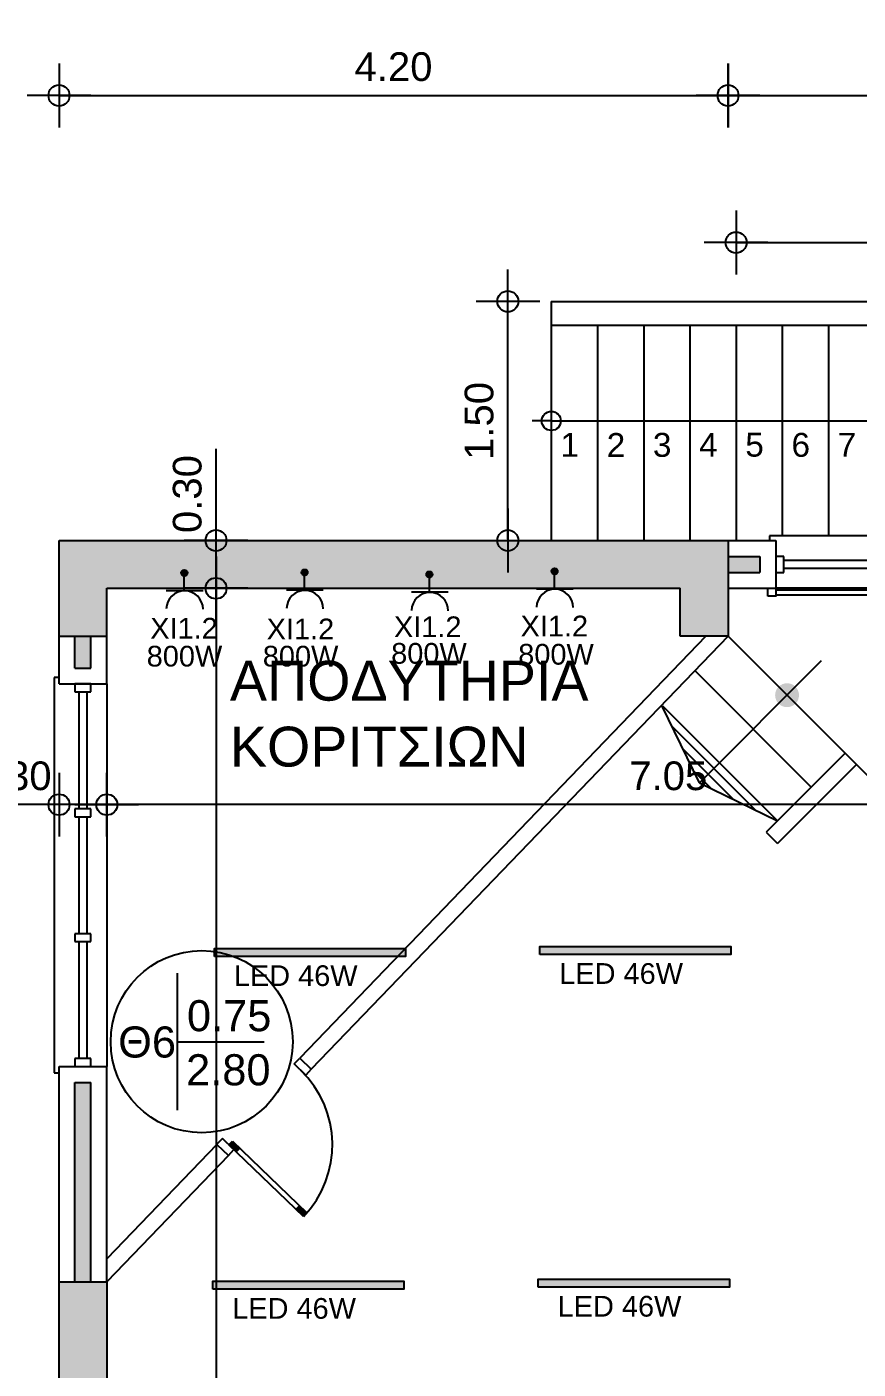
# Model space of a CAD drawing. Header units: metres. Extents: x -11 to 85, y -301 to 135.
# Drawn here: x 14.57 to 19.79, y -183.95 to -175.52 of the extents above; entities that cross this region are included whole.
import ezdxf
from ezdxf.enums import TextEntityAlignment as Align

# ---------------------------------------------------------------- set-up
doc = ezdxf.new("R2010")
doc.units = ezdxf.units.M
doc.header["$LTSCALE"] = 0.036
doc.header["$PDMODE"] = 2
for name, color, linetype in [('arxitek isogeio', 252, 'Continuous'), ('DIMBLK', 252, 'Continuous'), ('electext', 20, 'Continuous'), ('Epipla', 252, 'Continuous'), ('hatch color', 252, 'Continuous'), ('HLEK-SYMBOL', 3, 'Continuous'), ('HLEK_FL001_SYMBOLS', 230, 'Continuous'), ('Parathira', 252, 'Continuous')]:
    doc.layers.add(name, color=color, linetype=linetype)
doc.styles.add('COMU-N', font='arial.ttf')
doc.styles.get("Standard").update_dxf_attribs({"font": 'arial.ttf'})
doc.dimstyles.new('CADWDOT', dxfattribs={"dimscale": 0.1, "dimtxt": 1.8, "dimasz": 0.08, "dimexe": 2, "dimexo": 0, "dimgap": 0.09, "dimtad": 0, "dimrnd": 0.001, "dimzin": 0, "dimdsep": 46, "dimtxsty": 'Standard', "dimblk1": 'ARTDIM', "dimblk2": 'ARTDIM', "dimsah": 1, "dimcen": 0.09, "dimdle": 0.05, "dimse1": 1, "dimse2": 1, "dimadec": 0, "dimazin": 0, "dimtfac": 1, "dimtmove": 0, "dimatfit": 3, "dimldrblk": 'ARTDIM', "dimfxl": 2, "dimtvp": 0.9999, "dimtolj": 1, "dimtzin": 0, "dimarcsym": 0})

# ---------------------------------------------------------------- blocks, each defined once
blk = doc.blocks.new('A$C52D13D70')
at = {"layer": 'Parathira'}
for p, q in [((-0.33, 0.04), (-0.33, -2.44)), ((-0.3, 0.04), (-0.33, 0.04)), ((-0.1, 0), (-0.2, 0)), ((-0.2, 0), (-0.2, -0.05)), ((-0.1, -0.05), (-0.1, 0)), ((0, 0), (0, -2.4)), ((-0.2, -0.05), (-0.1, -0.05)), ((-0.175, -0.05), (-0.175, -0.7833)), ((-0.125, -0.05), (-0.125, -0.7833)), ((-0.1, -0.7833), (-0.2, -0.7833)), ((-0.2, -0.7833), (-0.2, -0.8333)), ((-0.2, -0.8333), (-0.1, -0.8333)), ((-0.175, -0.8333), (-0.175, -1.5667)), ((-0.125, -0.8333), (-0.125, -1.5667)), ((-0.1, -0.8333), (-0.1, -0.7833)), ((-0.1, -1.5667), (-0.2, -1.5667)), ((-0.2, -1.5667), (-0.2, -1.6167)), ((-0.1, -1.6167), (-0.1, -1.5667)), ((-0.2, -1.6167), (-0.1, -1.6167)), ((-0.175, -1.6167), (-0.175, -2.35)), ((-0.125, -1.6167), (-0.125, -2.35)), ((-0.1, -2.35), (-0.2, -2.35)), ((-0.2, -2.35), (-0.2, -2.4)), ((-0.1, -2.4), (-0.1, -2.35)), ((-0.33, -2.44), (-0.3, -2.44)), ((-0.2, -2.4), (-0.1, -2.4))]:
    blk.add_line(p, q, dxfattribs=at)
blk = doc.blocks.new('ARTDIM')
at = {"layer": 'DIMBLK'}
for p, q in [((0, -24.9975), (0, 24.9975)), ((-24.9975, 0), (24.9975, 0))]:
    blk.add_line(p, q, dxfattribs=at)
blk.add_circle((0, 0), 8.25, dxfattribs=at)
blk = doc.blocks.new('*D1203')
at = {"layer": 'arxitek isogeio', "color": 0, "lineweight": -2}
for p, q in [((14.7737, -174.9033), (14.1064, -174.9033)), ((15.0657, -174.9033), (14.7817, -174.9033))]:
    blk.add_line(p, q, dxfattribs=at)
at = {"layer": 'Defpoints', "color": 0, "transparency": 16777216}
for p in [(14.7737, -174.9033), (15.0737, -174.9033), (14.7737, -177.0334)]:
    blk.add_point(p, dxfattribs=at)
at = {"layer": 'arxitek isogeio', "color": 0, "lineweight": -2, "xscale": 0.008, "yscale": 0.008, "zscale": 0.008, "rotation": 180}
blk.add_blockref('ARTDIM', (14.7737, -174.9033), dxfattribs=at)
at = {"layer": 'arxitek isogeio', "color": 0, "lineweight": -2, "xscale": 0.008, "yscale": 0.008, "zscale": 0.008}
blk.add_blockref('ARTDIM', (15.0737, -174.9033), dxfattribs=at)
at = {"layer": 'arxitek isogeio', "color": 0, "insert": (14.3896, -174.7233), "char_height": 0.18, "attachment_point": 5}
blk.add_mtext('\\A1;0.30', dxfattribs=at)
blk = doc.blocks.new('*D1205')
at = {"layer": 'arxitek isogeio', "color": 0, "lineweight": -2}
blk.add_line((14.7817, -175.9553), (18.9657, -175.9553), dxfattribs=at)
at = {"layer": 'Defpoints', "color": 0, "transparency": 16777216}
for p in [(18.9737, -175.9553), (14.7737, -177.0334), (18.9737, -177.0334)]:
    blk.add_point(p, dxfattribs=at)
at = {"layer": 'arxitek isogeio', "color": 0, "lineweight": -2, "xscale": 0.008, "yscale": 0.008, "zscale": 0.008, "rotation": 180}
blk.add_blockref('ARTDIM', (14.7737, -175.9553), dxfattribs=at)
at = {"layer": 'arxitek isogeio', "color": 0, "lineweight": -2, "xscale": 0.008, "yscale": 0.008, "zscale": 0.008}
blk.add_blockref('ARTDIM', (18.9737, -175.9553), dxfattribs=at)
at = {"layer": 'arxitek isogeio', "color": 0, "insert": (16.8737, -175.7753), "char_height": 0.18, "attachment_point": 5}
blk.add_mtext('\\A1;4.20', dxfattribs=at)
blk = doc.blocks.new('*D1206')
at = {"layer": 'arxitek isogeio', "color": 0, "lineweight": -2}
blk.add_line((18.9817, -175.9553), (22.0657, -175.9553), dxfattribs=at)
at = {"layer": 'Defpoints', "color": 0, "transparency": 16777216}
for p in [(22.0737, -175.9553), (18.9737, -177.0334), (22.0737, -177.0334)]:
    blk.add_point(p, dxfattribs=at)
at = {"layer": 'arxitek isogeio', "color": 0, "lineweight": -2, "xscale": 0.008, "yscale": 0.008, "zscale": 0.008, "rotation": 180}
blk.add_blockref('ARTDIM', (18.9737, -175.9553), dxfattribs=at)
at = {"layer": 'arxitek isogeio', "color": 0, "lineweight": -2, "xscale": 0.008, "yscale": 0.008, "zscale": 0.008}
blk.add_blockref('ARTDIM', (22.0737, -175.9553), dxfattribs=at)
at = {"layer": 'arxitek isogeio', "color": 0, "insert": (20.5237, -175.7753), "char_height": 0.18, "attachment_point": 5}
blk.add_mtext('\\A1;3.10', dxfattribs=at)
blk = doc.blocks.new('*D1303')
at = {"layer": 'arxitek isogeio', "color": 0, "lineweight": -2}
for p, q in [((14.7737, -180.4041), (14.1991, -180.4041)), ((15.0657, -180.4041), (14.7817, -180.4041))]:
    blk.add_line(p, q, dxfattribs=at)
at = {"layer": 'Defpoints', "color": 0, "transparency": 16777216}
for p in [(14.7737, -179.677), (15.0737, -179.677), (14.7737, -180.4041)]:
    blk.add_point(p, dxfattribs=at)
at = {"layer": 'arxitek isogeio', "color": 0, "lineweight": -2, "xscale": 0.008, "yscale": 0.008, "zscale": 0.008, "rotation": 180}
blk.add_blockref('ARTDIM', (14.7737, -180.4041), dxfattribs=at)
at = {"layer": 'arxitek isogeio', "color": 0, "lineweight": -2, "xscale": 0.008, "yscale": 0.008, "zscale": 0.008}
blk.add_blockref('ARTDIM', (15.0737, -180.4041), dxfattribs=at)
at = {"layer": 'arxitek isogeio', "color": 0, "insert": (14.4824, -180.2242), "char_height": 0.18, "attachment_point": 5}
blk.add_mtext('\\A1;0.30', dxfattribs=at)
blk = doc.blocks.new('*D1304')
at = {"layer": 'arxitek isogeio', "color": 0, "lineweight": -2}
blk.add_line((22.1157, -180.4041), (15.0817, -180.4041), dxfattribs=at)
at = {"layer": 'Defpoints', "color": 0, "transparency": 16777216}
for p in [(15.0737, -179.7468), (22.1237, -179.7468), (15.0737, -180.4041)]:
    blk.add_point(p, dxfattribs=at)
at = {"layer": 'arxitek isogeio', "color": 0, "lineweight": -2, "xscale": 0.008, "yscale": 0.008, "zscale": 0.008, "rotation": 180}
blk.add_blockref('ARTDIM', (15.0737, -180.4041), dxfattribs=at)
at = {"layer": 'arxitek isogeio', "color": 0, "lineweight": -2, "xscale": 0.008, "yscale": 0.008, "zscale": 0.008}
blk.add_blockref('ARTDIM', (22.1237, -180.4041), dxfattribs=at)
at = {"layer": 'arxitek isogeio', "color": 0, "insert": (18.5987, -180.2242), "char_height": 0.18, "attachment_point": 5}
blk.add_mtext('\\A1;7.05', dxfattribs=at)
blk = doc.blocks.new('*D1314')
at = {"layer": 'arxitek isogeio', "color": 0, "lineweight": -2}
for p, q in [((15.7595, -178.7468), (15.7595, -178.1722)), ((15.7595, -179.0388), (15.7595, -178.7548))]:
    blk.add_line(p, q, dxfattribs=at)
at = {"layer": 'Defpoints', "color": 0, "transparency": 16777216}
for p in [(15.0737, -178.7468), (15.7595, -178.7468), (15.0737, -179.0468)]:
    blk.add_point(p, dxfattribs=at)
at = {"layer": 'arxitek isogeio', "color": 0, "lineweight": -2, "xscale": 0.008, "yscale": 0.008, "zscale": 0.008}
for p, rotation in [((15.7595, -178.7468), 90), ((15.7595, -179.0468), 270)]:
    blk.add_blockref('ARTDIM', p, dxfattribs=dict(at, rotation=rotation))
at = {"layer": 'arxitek isogeio', "color": 0, "insert": (15.5796, -178.4555), "char_height": 0.18, "attachment_point": 5, "rotation": 90}
blk.add_mtext('\\A1;0.30', dxfattribs=at)
blk = doc.blocks.new('*D1315')
at = {"layer": 'arxitek isogeio', "color": 0, "lineweight": -2}
blk.add_line((15.7595, -179.0548), (15.7595, -189.6888), dxfattribs=at)
at = {"layer": 'Defpoints', "color": 0, "transparency": 16777216}
for p in [(15.0737, -179.0468), (15.0737, -189.6968), (15.7595, -189.6968)]:
    blk.add_point(p, dxfattribs=at)
at = {"layer": 'arxitek isogeio', "color": 0, "lineweight": -2, "xscale": 0.008, "yscale": 0.008, "zscale": 0.008}
for p, rotation in [((15.7595, -179.0468), 90), ((15.7595, -189.6968), 270)]:
    blk.add_blockref('ARTDIM', p, dxfattribs=dict(at, rotation=rotation))
at = {"layer": 'arxitek isogeio', "color": 0, "insert": (15.5796, -184.3718), "char_height": 0.18, "attachment_point": 5, "rotation": 90}
blk.add_mtext('\\A1;10.65', dxfattribs=at)
blk = doc.blocks.new('A$C32F8495E')
at = {"layer": 'Parathira'}
for p, q in [((1.2176, 1.1864), (1.2534, 1.2213)), ((1.2874, 1.1147), (1.2176, 1.1864)), ((1.3232, 1.1496), (1.2874, 1.1147)), ((0.752, 0.7328), (0.7162, 0.6979)), ((0.8218, 0.6611), (0.752, 0.7328)), ((0.7911, 0.6927), (0.8144, 0.7154)), ((1.2447, 0.2271), (0.7911, 0.6927)), ((0.7957, 0.6972), (0.8411, 0.6507)), ((0.8004, 0.7018), (0.8458, 0.6552)), ((0.8051, 0.7063), (0.8504, 0.6597)), ((0.8097, 0.7108), (0.8551, 0.6643)), ((0.8144, 0.7154), (1.2674, 0.2504)), ((0.786, 0.6262), (0.8218, 0.6611)), ((0.8597, 0.6688), (0.8365, 0.6461)), ((1.2226, 0.2964), (1.1993, 0.2737)), ((1.204, 0.2782), (1.2493, 0.2317)), ((1.2087, 0.2828), (1.2539, 0.2363)), ((1.2133, 0.2873), (1.2585, 0.2409)), ((1.218, 0.2918), (1.263, 0.2456))]:
    blk.add_line(p, q, dxfattribs=at)
blk.add_arc((0.7911, 0.6927), 0.65, 314.25594, 44.25594, dxfattribs=at)
blk = doc.blocks.new('A$C074263FA')
at = {"layer": 'Epipla'}
for p, q in [((0.05, -0.01), (2.45, -0.01)), ((0.05, -0.04), (2.45, -0.04))]:
    blk.add_line(p, q, dxfattribs=at)
for points in [[(0, -0.05), (0, 0), (0.05, 0), (0.05, -0.05)], [(2.5, -0.05), (2.5, 0), (2.45, 0), (2.45, -0.05)]]:
    blk.add_lwpolyline(points, close=True, dxfattribs=at)
blk = doc.blocks.new('*D1443')
at = {"layer": 'arxitek isogeio', "color": 0, "lineweight": -2}
blk.add_line((19.0322, -176.8776), (21.6262, -176.8776), dxfattribs=at)
at = {"layer": 'Defpoints', "color": 0, "transparency": 16777216}
for p in [(21.6342, -176.8776), (19.0242, -177.2468, -1.33), (21.6342, -177.2468, -1.33)]:
    blk.add_point(p, dxfattribs=at)
at = {"layer": 'arxitek isogeio', "color": 0, "lineweight": -2, "xscale": 0.008, "yscale": 0.008, "zscale": 0.008, "rotation": 180}
blk.add_blockref('ARTDIM', (19.0242, -176.8776), dxfattribs=at)
at = {"layer": 'arxitek isogeio', "color": 0, "lineweight": -2, "xscale": 0.008, "yscale": 0.008, "zscale": 0.008}
blk.add_blockref('ARTDIM', (21.6342, -176.8776), dxfattribs=at)
at = {"layer": 'arxitek isogeio', "color": 0, "insert": (20.3292, -176.6977), "char_height": 0.18, "attachment_point": 5}
blk.add_mtext('\\A1;2.61', dxfattribs=at)
blk = doc.blocks.new('*D1445')
at = {"layer": 'arxitek isogeio', "color": 0, "lineweight": -2}
blk.add_line((17.5916, -178.7388), (17.5916, -177.2548), dxfattribs=at)
at = {"layer": 'Defpoints', "color": 0, "transparency": 16777216}
for p in [(17.5916, -177.2468), (18.1786, -177.2468, -1.33), (18.1786, -178.7468, -1.33)]:
    blk.add_point(p, dxfattribs=at)
at = {"layer": 'arxitek isogeio', "color": 0, "lineweight": -2, "xscale": 0.008, "yscale": 0.008, "zscale": 0.008}
for p, rotation in [((17.5916, -177.2468), 90), ((17.5916, -178.7468), 270)]:
    blk.add_blockref('ARTDIM', p, dxfattribs=dict(at, rotation=rotation))
at = {"layer": 'arxitek isogeio', "color": 0, "insert": (17.4116, -177.9968), "char_height": 0.18, "attachment_point": 5, "rotation": 90}
blk.add_mtext('\\A1;1.50', dxfattribs=at)
blk = doc.blocks.new('gJ6_a14')
at = {"linetype": 'Continuous'}
for p, q in [((-0.1176, 0.1119), (0.113, 0.1119)), ((0, 0.1119), (0, 0))]:
    blk.add_line(p, q, dxfattribs=at)
blk.add_arc((-0.0023, 0.2279), 0.1153, 180, 358.95657, dxfattribs=at)
blk = doc.blocks.new('*X1779')
at = {"color": 0}
for p, q in [((15.598, 2.587), (15.737, 2.727)), ((15.598, 2.622), (15.702, 2.727)), ((15.605, 2.559), (15.765, 2.719)), ((15.617, 2.536), (15.789, 2.707)), ((15.649, 2.691), (15.658, 2.7)), ((15.662, 2.705), (15.671, 2.714)), ((15.676, 2.718), (15.678, 2.721)), ((15.693, 2.7), (15.702, 2.709)), ((15.707, 2.714), (15.715, 2.722)), ((15.72, 2.727), (15.721, 2.728)), ((15.724, 2.696), (15.733, 2.705)), ((15.738, 2.709), (15.746, 2.718)), ((15.751, 2.722), (15.752, 2.724)), ((15.755, 2.691), (15.764, 2.7)), ((15.768, 2.705), (15.777, 2.714)), ((15.601, 2.607), (15.609, 2.616)), ((15.604, 2.646), (15.605, 2.647)), ((15.605, 2.577), (15.614, 2.585)), ((15.609, 2.652), (15.618, 2.66)), ((15.611, 2.547), (15.618, 2.554)), ((15.614, 2.621), (15.623, 2.63)), ((15.618, 2.59), (15.627, 2.599)), ((15.623, 2.665), (15.631, 2.674)), ((15.623, 2.559), (15.631, 2.568)), ((15.627, 2.634), (15.636, 2.643)), ((15.627, 2.528), (15.636, 2.537)), ((15.631, 2.603), (15.64, 2.612)), ((15.633, 2.516), (15.808, 2.691)), ((15.636, 2.678), (15.645, 2.687)), ((15.636, 2.572), (15.645, 2.581)), ((15.64, 2.647), (15.649, 2.656)), ((15.64, 2.541), (15.649, 2.55)), ((15.645, 2.616), (15.654, 2.625)), ((15.645, 2.51), (15.654, 2.519)), ((15.649, 2.585), (15.658, 2.594)), ((15.653, 2.501), (15.824, 2.672)), ((15.654, 2.66), (15.662, 2.669)), ((15.654, 2.554), (15.662, 2.563)), ((15.658, 2.63), (15.667, 2.638)), ((15.658, 2.523), (15.667, 2.532)), ((15.662, 2.599), (15.671, 2.607)), ((15.664, 2.494), (15.671, 2.501)), ((15.667, 2.674), (15.676, 2.683)), ((15.667, 2.568), (15.676, 2.577)), ((15.671, 2.643), (15.68, 2.652)), ((15.671, 2.537), (15.68, 2.546)), ((15.676, 2.489), (15.836, 2.648)), ((15.676, 2.612), (15.685, 2.621)), ((15.676, 2.506), (15.685, 2.515)), ((15.68, 2.687), (15.689, 2.696)), ((15.68, 2.581), (15.689, 2.59)), ((15.685, 2.656), (15.693, 2.665)), ((15.685, 2.55), (15.693, 2.559)), ((15.689, 2.625), (15.698, 2.634)), ((15.689, 2.519), (15.698, 2.528)), ((15.693, 2.594), (15.702, 2.603)), ((15.693, 2.488), (15.702, 2.497)), ((15.698, 2.669), (15.707, 2.678)), ((15.698, 2.563), (15.707, 2.572)), ((15.702, 2.638), (15.711, 2.647)), ((15.702, 2.532), (15.711, 2.541)), ((15.705, 2.482), (15.843, 2.62)), ((15.707, 2.607), (15.715, 2.616)), ((15.707, 2.501), (15.715, 2.51)), ((15.711, 2.683), (15.72, 2.691)), ((15.711, 2.577), (15.72, 2.585)), ((15.715, 2.652), (15.724, 2.66)), ((15.715, 2.546), (15.724, 2.554)), ((15.72, 2.621), (15.729, 2.63)), ((15.72, 2.515), (15.729, 2.523)), ((15.724, 2.59), (15.733, 2.599)), ((15.724, 2.484), (15.733, 2.493)), ((15.729, 2.665), (15.738, 2.674)), ((15.729, 2.559), (15.738, 2.568)), ((15.733, 2.634), (15.742, 2.643)), ((15.733, 2.528), (15.742, 2.537)), ((15.738, 2.603), (15.746, 2.612)), ((15.738, 2.497), (15.746, 2.506)), ((15.741, 2.482), (15.842, 2.584)), ((15.742, 2.678), (15.751, 2.687)), ((15.742, 2.572), (15.751, 2.581)), ((15.746, 2.647), (15.755, 2.656)), ((15.746, 2.541), (15.755, 2.55)), ((15.751, 2.616), (15.76, 2.625)), ((15.751, 2.51), (15.76, 2.519)), ((15.755, 2.585), (15.764, 2.594)), ((15.76, 2.66), (15.768, 2.669)), ((15.76, 2.554), (15.768, 2.563)), ((15.764, 2.63), (15.773, 2.638)), ((15.764, 2.523), (15.773, 2.532)), ((15.768, 2.599), (15.777, 2.607)), ((15.768, 2.493), (15.777, 2.501)), ((15.773, 2.674), (15.782, 2.683)), ((15.773, 2.568), (15.782, 2.577)), ((15.777, 2.643), (15.786, 2.652)), ((15.777, 2.537), (15.786, 2.546)), ((15.782, 2.612), (15.791, 2.621)), ((15.782, 2.506), (15.791, 2.515)), ((15.786, 2.687), (15.795, 2.696)), ((15.786, 2.581), (15.795, 2.59)), ((15.791, 2.656), (15.799, 2.665)), ((15.791, 2.55), (15.799, 2.559)), ((15.795, 2.625), (15.804, 2.634)), ((15.795, 2.519), (15.804, 2.528)), ((15.799, 2.594), (15.808, 2.603)), ((15.804, 2.669), (15.813, 2.678)), ((15.804, 2.563), (15.813, 2.572)), ((15.808, 2.638), (15.817, 2.647)), ((15.808, 2.532), (15.817, 2.541)), ((15.813, 2.607), (15.822, 2.616)), ((15.817, 2.577), (15.826, 2.585)), ((15.822, 2.652), (15.83, 2.66)), ((15.822, 2.546), (15.83, 2.554)), ((15.826, 2.621), (15.835, 2.63)), ((15.83, 2.59), (15.839, 2.599)), ((15.835, 2.559), (15.835, 2.56)), ((15.839, 2.634), (15.84, 2.635)), ((15.844, 2.603), (15.844, 2.603))]:
    blk.add_line(p, q, dxfattribs=at)
blk = doc.blocks.new('GJ6_A78')
at = {"layer": 'HLEK-SYMBOL', "color": 0, "linetype": 'Continuous'}
blk.add_circle((0, 0), 0.0989, dxfattribs=at)
at = {"layer": 'HLEK-SYMBOL', "color": 0, "xscale": 0.8, "yscale": 0.8, "zscale": 0.8}
blk.add_blockref('*X1779', (-12.576, -2.084), dxfattribs=at)
blk = doc.blocks.new('priza')
at = {"layer": 'HLEK_FL001_SYMBOLS', "rotation": 180}
blk.add_blockref('gJ6_a14', (87.4, -100.4952), dxfattribs=at)
at = {"layer": 'HLEK_FL001_SYMBOLS', "xscale": 0.1951472641207488, "yscale": 0.1951472641207488, "zscale": 0.1951472641207488}
blk.add_blockref('GJ6_A78', (87.4, -100.4953), dxfattribs=at)
blk = doc.blocks.new('lampes fthorismou 120')
at = {"layer": 'hatch color'}
blk.add_hatch(color=181, dxfattribs=at).paths.add_polyline_path([(84.1811, -99.2639), (84.1811, -99.2139), (85.3811, -99.2139), (85.3811, -99.2639)])
at = {"layer": 'HLEK_FL001_SYMBOLS'}
blk.add_lwpolyline([(84.1811, -99.2639), (84.1811, -99.2139), (85.3811, -99.2139), (85.3811, -99.2639)], close=True, dxfattribs=at)

msp = doc.modelspace()

# ---------------------------------------------------------------- hatches: boundary and pattern name
at = {"layer": 'arxitek isogeio'}
for points in [[(18.6737, -179.0468), (18.6737, -179.3468), (18.9737, -179.3468), (18.9737, -178.7468), (14.7737, -178.7468), (14.7737, -179.3468), (15.0737, -179.3468), (15.0737, -179.0468)], [(19.1737, -178.8468), (18.9737, -178.8468), (18.9737, -178.9468), (19.1737, -178.9468)], [(14.9737, -179.3468), (14.8737, -179.3468), (14.8737, -179.5468), (14.9737, -179.5468)], [(14.9737, -182.1468), (14.8737, -182.1468), (14.8737, -183.3968), (14.9737, -183.3968)], [(15.0737, -183.3968), (14.7737, -183.3968), (14.7737, -185.4968), (15.0737, -185.4968)]]:
    msp.add_hatch(color=256, dxfattribs=at).paths.add_polyline_path(points)
h = msp.add_hatch(color=256, dxfattribs=at)
h.paths.add_polyline_path([(19.3443, -179.7174), (19.4193, -179.7174, -0.414214), (19.3443, -179.7924)])
h.paths.add_polyline_path([(19.2693, -179.7174), (19.3443, -179.7174), (19.3443, -179.7924, -0.414214)])
h.paths.add_polyline_path([(19.3443, -179.6424), (19.3443, -179.7174), (19.2693, -179.7174, -0.414214)])
h.paths.add_polyline_path([(19.3443, -179.6424, -0.414214), (19.4193, -179.7174), (19.3443, -179.7174)])

# ---------------------------------------------------------------- linework, layer by layer
for p, q in [((17.8642, -177.2468, -1.33), (21.6342, -177.2468, -1.33)), ((17.8642, -177.2468, -1.33), (17.8642, -178.7468, -1.33)), ((17.8642, -177.3968, -1.33), (21.6342, -177.3968, -1.33)), ((18.1542, -177.3968, -1.33), (18.1542, -178.7468, -1.33)), ((18.4442, -177.3968, -1.33), (18.4442, -178.7468, -1.33)), ((18.7342, -177.3968, -1.33), (18.7342, -178.7468, -1.33)), ((19.0242, -177.3968, -1.33), (19.0242, -178.7468, -1.33)), ((19.3142, -177.3968, -1.33), (19.3142, -178.7168, -1.33)), ((19.6042, -177.3968, -1.33), (19.6042, -178.7168, -1.33)), ((17.8642, -177.9968, -1.33), (17.7442, -177.9968, -1.33)), ((17.8642, -177.9968, -1.33), (21.6342, -177.9968, -1.33)), ((14.7737, -179.3468), (14.7737, -178.7468)), ((14.7737, -178.7468), (18.9737, -178.7468)), ((18.9737, -178.7468), (18.9737, -179.3468)), ((18.9737, -178.7468), (19.2737, -178.7468)), ((19.2737, -178.7468), (19.2737, -179.0468)), ((18.9737, -178.8468), (19.1737, -178.8468)), ((19.1737, -178.8468), (19.1737, -178.9468)), ((18.9737, -178.9468), (19.1737, -178.9468)), ((15.0737, -179.3468), (15.0737, -179.0468)), ((15.0737, -179.0468), (18.6737, -179.0468)), ((18.6737, -179.3468), (18.6737, -179.0468)), ((18.9737, -179.0468), (19.2737, -179.0468)), ((14.7737, -179.3468), (15.0737, -179.3468)), ((14.7737, -179.6468), (14.7737, -179.3468)), ((14.8737, -179.5468), (14.8737, -179.3468)), ((14.9737, -179.5468), (14.9737, -179.3468)), ((15.0737, -179.6468), (15.0737, -179.3468)), ((18.8349, -179.3468), (16.285, -181.9947)), ((18.9737, -179.3468), (16.3571, -182.0641)), ((18.9737, -179.3468), (18.6737, -179.3468)), ((18.9737, -179.3468), (19.7085, -180.0815)), ((19.5593, -179.5025), (18.7944, -180.2673)), ((14.8737, -179.5468), (14.9737, -179.5468)), ((18.7681, -179.5654), (19.4963, -180.2937)), ((14.7737, -179.6468), (15.0737, -179.6468)), ((18.5625, -179.7841), (19.2842, -180.5058)), ((18.7944, -180.2673), (18.5599, -179.7868)), ((18.6223, -179.9147), (19.1464, -180.4387)), ((18.6898, -180.0528), (19.0085, -180.3716)), ((19.7085, -180.0815), (19.2135, -180.5765)), ((19.7085, -180.0815), (19.7792, -180.1523)), ((18.7572, -180.1909), (18.8707, -180.3044)), ((19.7792, -180.1523), (19.2842, -180.6472)), ((19.7791, -180.1504), (19.9899, -180.3613)), ((18.7944, -180.2673), (19.2842, -180.5058)), ((19.2135, -180.5765), (19.2842, -180.6472)), ((15.5157, -181.4622), (15.5157, -182.3202)), ((15.5157, -181.8912), (16.0617, -181.8912)), ((14.7737, -183.3968), (14.7737, -182.0468)), ((14.7737, -182.0468), (15.0737, -182.0468)), ((15.0737, -183.3968), (15.0737, -182.0468)), ((16.285, -181.9947), (16.3571, -182.0641)), ((14.8737, -183.3968), (14.8737, -182.1468)), ((14.8737, -182.1468), (14.9737, -182.1468)), ((14.9737, -183.3968), (14.9737, -182.1468)), ((15.7648, -182.535), (15.0737, -183.2526)), ((15.7648, -182.535), (15.8368, -182.6043)), ((15.8368, -182.6043), (15.0737, -183.3968)), ((14.7737, -183.3968), (15.0737, -183.3968)), ((14.7737, -185.4968), (14.7737, -183.3968)), ((15.0737, -183.3968), (15.0737, -185.4968))]:
    msp.add_line(p, q, dxfattribs=at)
for centre, radius in [((17.8642, -177.9968, -1.33), 0.06), ((15.6694, -181.8912), 0.5712)]:
    msp.add_circle(centre, radius, dxfattribs=at)

# ---------------------------------------------------------------- block references
for name, p, rotation in [('A$C52D13D70', (21.6737, -179.0468), 270), ('A$C32F8495E', (15.0712, -183.2553), 1.824983389549942)]:
    msp.add_blockref(name, p, dxfattribs=dict(at, rotation=rotation))
for name, p in [('A$C074263FA', (19.2237, -179.0468)), ('A$C52D13D70', (15.0737, -179.6468))]:
    msp.add_blockref(name, p, dxfattribs=at)
at = {"layer": 'HLEK_FL001_SYMBOLS'}
for name, p in [('priza', (-71.8396, -78.4551)), ('priza', (-71.0847, -78.4519)), ('priza', (-70.3007, -78.4648)), ('priza', (-69.5154, -78.4449)), ('lampes fthorismou 120', (-66.3889, -82.0794)), ('lampes fthorismou 120', (-68.4319, -82.0928)), ('lampes fthorismou 120', (-68.442, -84.1802)), ('lampes fthorismou 120', (-66.3991, -84.1668))]:
    msp.add_blockref(name, p, dxfattribs=at)

# ---------------------------------------------------------------- texts
at = {"layer": 'arxitek isogeio', "style": 'COMU-N'}
for s, p in [('1', (17.9802, -178.1468, -1.33)), ('2', (18.2702, -178.1468, -1.33)), ('3', (18.5602, -178.1468, -1.33)), ('4', (18.8502, -178.1468, -1.33)), ('5', (19.1402, -178.1468, -1.33)), ('6', (19.4302, -178.1468, -1.33)), ('7', (19.7202, -178.1468, -1.33))]:
    msp.add_text(s, height=0.15, dxfattribs=at).set_placement(p, align=Align.MIDDLE)
for s, height, p in [('ΑΠΟΔΥΤΗΡΙΑ ', 0.25, (15.8466, -179.7517)), ('ΚΟΡΙΤΣΙΩΝ', 0.25, (15.8466, -180.1649)), ('0.75', 0.195, (15.5769, -181.8254)), ('Θ6', 0.195, (15.1451, -181.9905)), ('2.80', 0.195, (15.5716, -182.1648))]:
    msp.add_text(s, height=height, dxfattribs=at).set_placement(p)
at = {"layer": 'electext'}
for p in [(15.8711, -181.5418), (17.9141, -181.5283), (17.9039, -183.6157), (15.861, -183.6292)]:
    msp.add_text('LED 46W', height=0.13, dxfattribs=at).set_placement(p)
at = {"layer": 'HLEK_FL001_SYMBOLS', "char_height": 0.13, "attachment_point": 1, "style": 'COMU-N'}
for s, width, insert in [('ΧΙ1.2', 0.495006, (15.3465, -179.2324)), ('ΧΙ1.2', 0.495006, (16.0773, -179.237)), ('ΧΙ1.2', 0.495006, (16.8765, -179.2233)), ('ΧΙ1.2', 0.495006, (17.6712, -179.2187)), ('800W', 0.45, (15.3243, -179.4075)), ('800W', 0.45, (16.0531, -179.4075)), ('800W', 0.45, (16.859, -179.3898)), ('800W', 0.45, (17.6566, -179.3957))]:
    msp.add_mtext_dynamic_manual_height_columns(s, width=width, gutter_width=0.65, heights=[0], dxfattribs=dict(at, insert=insert))

# ---------------------------------------------------------------- dimensions: what is measured, and where the dimension line sits
at = {"layer": 'arxitek isogeio'}
dim = msp.add_linear_dim(base=(14.7737, -174.9033), p1=(15.0737, -174.9033), p2=(14.7737, -177.0334), dimstyle='CADWDOT', dxfattribs=at)
dim.commit()
dim.dimension.update_dxf_attribs({"geometry": '*D1203', "text_midpoint": (14.3896, -174.9033), "dimtype": 160})
for base, p1, p2, picture, middle in [((18.9737, -175.9553), (14.7737, -177.0334), (18.9737, -177.0334), '*D1205', (16.8737, -175.7753)), ((22.0737, -175.9553), (18.9737, -177.0334), (22.0737, -177.0334), '*D1206', (20.5237, -175.7753)), ((21.6342, -176.8776), (19.0242, -177.2468, -1.33), (21.6342, -177.2468, -1.33), '*D1443', (20.3292, -176.6977)), ((14.7737, -180.4041), (15.0737, -179.677), (14.7737, -179.677), '*D1303', (14.4824, -180.2242)), ((15.0737, -180.4041), (22.1237, -179.7468), (15.0737, -179.7468), '*D1304', (18.5987, -180.2242))]:
    dim = msp.add_linear_dim(base=base, p1=p1, p2=p2, dimstyle='CADWDOT', dxfattribs=at)
    dim.commit()
    dim.dimension.update_dxf_attribs({"geometry": picture, "text_midpoint": middle})
for base, p1, p2, picture, middle in [((17.5916, -177.2468), (18.1786, -178.7468, -1.33), (18.1786, -177.2468, -1.33), '*D1445', (17.4116, -177.9968)), ((15.7595, -178.7468), (15.0737, -179.0468), (15.0737, -178.7468), '*D1314', (15.5796, -178.4555)), ((15.7595, -189.6968), (15.0737, -179.0468), (15.0737, -189.6968), '*D1315', (15.5796, -184.3718))]:
    dim = msp.add_linear_dim(base=base, p1=p1, p2=p2, angle=90, dimstyle='CADWDOT', dxfattribs=at)
    dim.commit()
    dim.dimension.update_dxf_attribs({"geometry": picture, "text_midpoint": middle})

doc.saveas('drawing.dxf')
